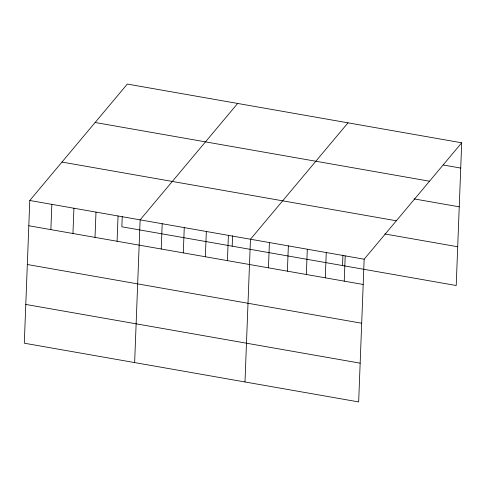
<?xml version="1.0" encoding="UTF-8"?>
<svg xmlns="http://www.w3.org/2000/svg" width="486" height="486" viewBox="0 0 486 486"><rect width="100%" height="100%" fill="white"/><g stroke="black" fill="none" stroke-linecap="round" stroke-linejoin="round"><path stroke-width="0.73" d="M29.786 200.481L24.3 343.201L358.668 401.928L364.154 259.202L461.7 142.799L127.332 84.072L29.786 200.481L364.154 259.202M50.878 229.629L51.85 204.357M72.949 233.505L73.921 208.233M95.019 237.381L95.991 212.109M117.083 241.256L118.055 215.984M122.247 216.361L121.846 226.798L456.214 285.519L461.7 142.799M134.64 362.58L140.126 219.86L237.672 103.451M161.224 249.008L162.196 223.736M183.289 252.884L184.261 227.612M205.359 256.76L206.331 231.488M227.43 260.636L228.402 235.364M232.186 246.177L232.587 235.74M244.987 381.96L250.466 239.24L348.012 122.83M268.442 267.841L269.414 242.563M287.39 271.164L288.362 245.892M306.338 274.493L307.31 249.221M325.286 277.822L326.258 252.55M342.533 265.556L342.934 255.12M344.234 281.151L345.206 255.873M443.238 164.997L460.728 168.071M95.141 122.49L429.509 181.211M414.06 198.895L459.24 206.829M61.971 162.063L396.345 220.79M384.833 233.96L457.709 246.76M28.814 225.753L363.182 284.474M27.325 264.512L361.693 323.233M25.788 304.443L360.156 363.17"/></g></svg>
